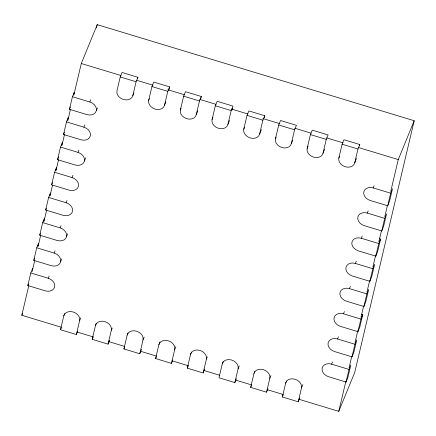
<?xml version="1.0" encoding="UTF-8"?>
<svg xmlns="http://www.w3.org/2000/svg" width="436" height="436" viewBox="0 0 436 436"><rect width="100%" height="100%" fill="white"/><g stroke="black" fill="none" stroke-linecap="round" stroke-linejoin="round"><path stroke-width="0.65" d="M30.782 272.958L48.216 278.239A8.306 6.436 22.3 0 1 54.653 286.937A8.306 6.436 22.3 0 1 45.24 290.828L27.806 285.547L30.782 272.958L32.613 268.489L32.302 269.813M61.748 258.968L60.604 261.764A8.306 6.436 22.3 0 1 51.192 265.655L33.757 260.368L36.733 247.779L38.564 243.31L37.937 245.964M67.694 233.794L66.55 236.585A8.306 6.436 22.3 0 1 57.138 240.476L39.709 235.189L42.684 222.605L44.516 218.136L43.731 221.45M48.63 197.426L66.065 202.713A8.306 6.436 22.3 0 1 72.501 211.405A8.306 6.436 22.3 0 1 63.089 215.297L45.655 210.016L48.63 197.426L50.467 192.957L49.84 195.606M54.582 172.247L72.016 177.534A8.306 6.436 22.3 0 1 78.453 186.232A8.306 6.436 22.3 0 1 69.041 190.123L51.606 184.837L54.582 172.247L56.413 167.784L55.944 169.768M85.778 157.701L84.404 161.053A8.306 6.436 22.3 0 1 74.992 164.944L57.557 159.663L60.533 147.074L62.364 142.605L61.896 144.594M66.485 121.895L83.914 127.181A8.306 6.436 22.3 0 1 90.35 135.879A8.306 6.436 22.3 0 1 80.938 139.771L63.509 134.484L66.485 121.895L68.316 117.426L67.689 120.08M97.446 107.91L96.302 110.7A8.306 6.436 22.3 0 1 86.889 114.592L69.455 109.305L72.431 96.721L74.262 92.252L73.793 94.241M61.503 327.3L21.8 315.266L28.847 285.449M32.133 271.535L34.798 260.276M38.085 246.362L40.744 235.097M44.036 221.183L46.696 209.923M49.982 196.009L52.489 185.409M55.933 170.83L58.598 159.565M61.885 145.651L64.544 134.392M67.836 120.478L70.496 109.213M73.782 95.299L81.298 63.498L97.233 24.645L414.2 120.734L354.702 372.502L338.767 411.355L299.063 399.316M96.449 27.959L97.233 24.645M77.728 331.175L76.355 334.526L60.506 329.725L63.776 315.877L64.692 313.642M137.613 78.605L137.923 77.286L122.075 72.48L120.243 76.949L116.973 90.797A8.306 6.436 22.3 0 0 123.41 99.49A8.306 6.436 22.3 0 0 132.816 95.598L133.966 92.808M76.355 334.526L79.624 320.678L80.769 317.888M132.816 95.598L136.092 81.75L137.923 77.286M109.654 340.227L108.052 344.135L92.203 339.333L95.473 325.485L96.389 323.25M165.893 101.855L164.514 105.207A8.306 6.436 22.3 0 1 155.102 109.098A8.306 6.436 22.3 0 1 148.665 100.405L151.941 86.557L153.772 82.088L169.62 86.895L168.841 90.192M108.052 344.135L111.322 330.286L112.237 328.052M164.514 105.207L167.789 91.358L169.62 86.895M141.58 349.274L139.749 353.743L123.9 348.942L127.17 335.093L128.086 332.859M197.813 110.908L196.211 114.815A8.306 6.436 22.3 0 1 186.799 118.706A8.306 6.436 22.3 0 1 180.362 110.014L183.638 96.165L185.469 91.696L201.318 96.503L200.849 98.481M139.749 353.743L143.019 339.895L144.163 337.104M196.211 114.815L199.486 100.972L201.318 96.503M172.82 360L171.441 363.352L155.598 358.55L158.868 344.702L160.012 341.911M212.06 119.622L215.335 105.774L217.166 101.305L233.015 106.112L231.184 110.581L227.908 124.424A8.306 6.436 22.3 0 1 218.496 128.32A8.306 6.436 22.3 0 1 212.06 119.622L212.975 117.388M171.441 363.352L174.716 349.509L175.861 346.713M232.077 110.068L232.546 108.09M204.746 369.052L203.138 372.96L187.289 368.158L190.565 354.31L191.48 352.075M261.437 129.568L259.605 134.037A8.306 6.436 22.3 0 1 250.193 137.929A8.306 6.436 22.3 0 1 243.757 129.23L247.032 115.382L248.863 110.913L264.712 115.72L264.243 117.698M203.138 372.96L206.413 359.117L207.329 356.882M259.605 134.037L262.875 120.189L264.712 115.72M223.178 361.684L222.262 363.918L218.986 377.767L234.835 382.568L236.437 378.661M275.454 138.839L278.724 124.99L280.561 120.521L296.409 125.328L294.573 129.797L291.303 143.646A8.306 6.436 22.3 0 1 281.89 147.537A8.306 6.436 22.3 0 1 275.454 138.839L276.141 137.166M234.835 382.568L238.111 368.725L239.255 365.929M267.906 388.83L266.532 392.182L250.684 387.375L253.959 373.527L254.875 371.292M307.151 148.447L310.421 134.599L312.258 130.135L328.101 134.937L326.27 139.406L323 153.254A8.306 6.436 22.3 0 1 313.588 157.145A8.306 6.436 22.3 0 1 307.151 148.447L308.067 146.213M266.532 392.182L269.808 378.334L270.952 375.538M299.832 397.877L298.229 401.79L282.381 396.983L285.656 383.135L286.572 380.901M356.528 158.393L354.697 162.862A8.306 6.436 22.3 0 1 345.285 166.754A8.306 6.436 22.3 0 1 338.848 158.055L342.118 144.207L343.95 139.743L359.798 144.545L359.487 145.864M298.229 401.79L301.499 387.942L302.878 384.59M354.697 162.862L357.967 149.014L359.798 144.545M338.767 411.355L345.813 381.538M349.1 367.624L351.759 356.359M355.051 342.451L357.869 330.521M361.003 317.272L363.662 306.007M366.949 292.093L369.614 280.833M372.9 266.919L375.718 254.995M378.851 241.74L381.511 230.481M384.803 216.567L387.462 205.302M390.749 191.388L398.264 159.587L414.2 120.734M346.042 382.018L349.018 369.428L350.849 364.959L347.873 377.549L346.042 382.018L328.608 376.731A8.306 6.436 22.3 0 1 322.171 368.033A8.306 6.436 22.3 0 1 331.583 364.142L349.018 369.428M351.988 356.839L354.964 344.249L356.801 339.786L353.825 352.37L351.988 356.839L334.559 351.558A8.306 6.436 22.3 0 1 328.123 342.86A8.306 6.436 22.3 0 1 337.535 338.968L354.964 344.249M360.915 319.076L343.481 313.789A8.306 6.436 22.3 0 0 334.069 317.68A8.306 6.436 22.3 0 0 340.505 326.379L357.94 331.665L360.915 319.076L362.747 314.607L361.455 314.214M363.891 306.486L366.867 293.897L368.698 289.433L365.722 302.017L363.891 306.486L346.457 301.2A8.306 6.436 22.3 0 1 340.02 292.507A8.306 6.436 22.3 0 1 349.432 288.616L366.867 293.897M369.842 281.313L372.818 268.723L374.649 264.254L371.674 276.844L369.842 281.313L352.408 276.026A8.306 6.436 22.3 0 1 345.971 267.328A8.306 6.436 22.3 0 1 355.384 263.437L372.818 268.723M378.764 243.544L361.335 238.258A8.306 6.436 22.3 0 0 351.923 242.154A8.306 6.436 22.3 0 0 358.359 250.847L375.788 256.134L378.764 243.544L380.601 239.075L379.309 238.688M381.74 230.955L384.716 218.371L386.547 213.902L383.571 226.491L381.74 230.955L364.305 225.674A8.306 6.436 22.3 0 1 357.869 216.975A8.306 6.436 22.3 0 1 367.281 213.084L384.716 218.371M387.691 205.781L390.667 193.192L392.498 188.723L389.522 201.312L387.691 205.781L370.257 200.495A8.306 6.436 22.3 0 1 363.82 191.796A8.306 6.436 22.3 0 1 373.232 187.905L390.667 193.192M362.747 314.607L359.771 327.196L357.94 331.665M380.601 239.075L377.625 251.665L375.788 256.134M69.455 109.305L70.376 107.076M63.509 134.484L64.424 132.25M57.557 159.663L58.702 156.867M51.606 184.837L52.522 182.602M96.302 110.7A8.306 6.436 22.3 0 0 89.865 102.002L90.781 99.768M45.655 210.016L46.347 208.337M83.914 127.181L84.829 124.947M39.709 235.189L40.395 233.516M33.757 260.368L34.673 258.134M84.404 161.053A8.306 6.436 22.3 0 0 77.968 152.36L78.883 150.126M72.016 177.534L72.932 175.299M27.806 285.547L28.493 283.869M66.065 202.713L66.981 200.478M21.8 315.266L22.568 313.386M66.55 236.585A8.306 6.436 22.3 0 0 60.114 227.886L61.029 225.652M60.604 261.764A8.306 6.436 22.3 0 0 54.168 253.065L55.083 250.831M48.216 278.239L49.132 276.01M148.665 100.405L149.352 98.727M60.506 329.725L61.193 328.046M180.362 110.014L181.049 108.335M92.203 339.333L93.119 337.099M123.9 348.942L124.587 347.263M227.908 124.424L229.51 120.516M243.757 129.23L244.443 127.557M155.598 358.55L156.284 356.871M187.289 368.158L188.21 365.924M291.303 143.646L292.676 140.294M323 153.254L324.602 149.341M338.848 158.055L339.535 156.382M250.684 387.375L251.37 385.702M282.381 396.983L283.068 395.31M373.232 187.905L374.148 185.671M367.281 213.084L368.197 210.85M361.335 238.258L362.251 236.029M355.384 263.437L356.299 261.202M349.432 288.616L350.348 286.381M343.481 313.789L344.396 311.555M337.535 338.968L338.45 336.734M331.583 364.142L332.499 361.907M81.298 63.498L121.001 75.532M136.621 80.268L152.894 85.2M167.865 89.74L184.788 94.868M199.753 99.408L216.027 104.34M231.647 109.076L247.921 114.009M262.886 118.548L279.808 123.677M294.78 128.217L311.053 133.149M326.673 137.88L342.941 142.817M358.566 147.548L398.264 159.587M120.243 76.949L136.092 81.75M151.941 86.557L167.789 91.358M183.638 96.165L199.486 100.972M215.335 105.774L231.184 110.581M247.032 115.382L262.875 120.189M278.724 124.99L294.573 129.797M310.421 134.599L326.27 139.406M342.118 144.207L357.967 149.014M72.431 96.721L89.865 102.002M60.533 147.074L77.968 152.36M42.684 222.605L60.114 227.886M36.733 247.779L54.168 253.065M77.123 332.036L93.397 336.968M109.016 341.704L124.636 346.44M140.904 351.372L156.529 356.108M172.149 360.845L188.417 365.777M204.037 370.513L219.662 375.249M235.93 380.181L251.55 384.912M267.17 389.648L283.444 394.58M158.868 344.702A8.306 6.436 22.3 0 1 168.28 340.81A8.306 6.436 22.3 0 1 174.716 349.509M190.565 354.31A8.306 6.436 22.3 0 1 199.977 350.419A8.306 6.436 22.3 0 1 206.413 359.117M63.776 315.877A8.306 6.436 22.3 0 1 73.188 311.985A8.306 6.436 22.3 0 1 79.624 320.678M127.17 335.093A8.306 6.436 22.3 0 1 136.582 331.202A8.306 6.436 22.3 0 1 143.019 339.895M222.262 363.918A8.306 6.436 22.3 0 1 231.674 360.027A8.306 6.436 22.3 0 1 238.111 368.725M285.656 383.135A8.306 6.436 22.3 0 1 295.063 379.244A8.306 6.436 22.3 0 1 301.499 387.942M253.959 373.527A8.306 6.436 22.3 0 1 263.371 369.635A8.306 6.436 22.3 0 1 269.808 378.334M95.473 325.485A8.306 6.436 22.3 0 1 104.885 321.594A8.306 6.436 22.3 0 1 111.322 330.286"/></g></svg>
